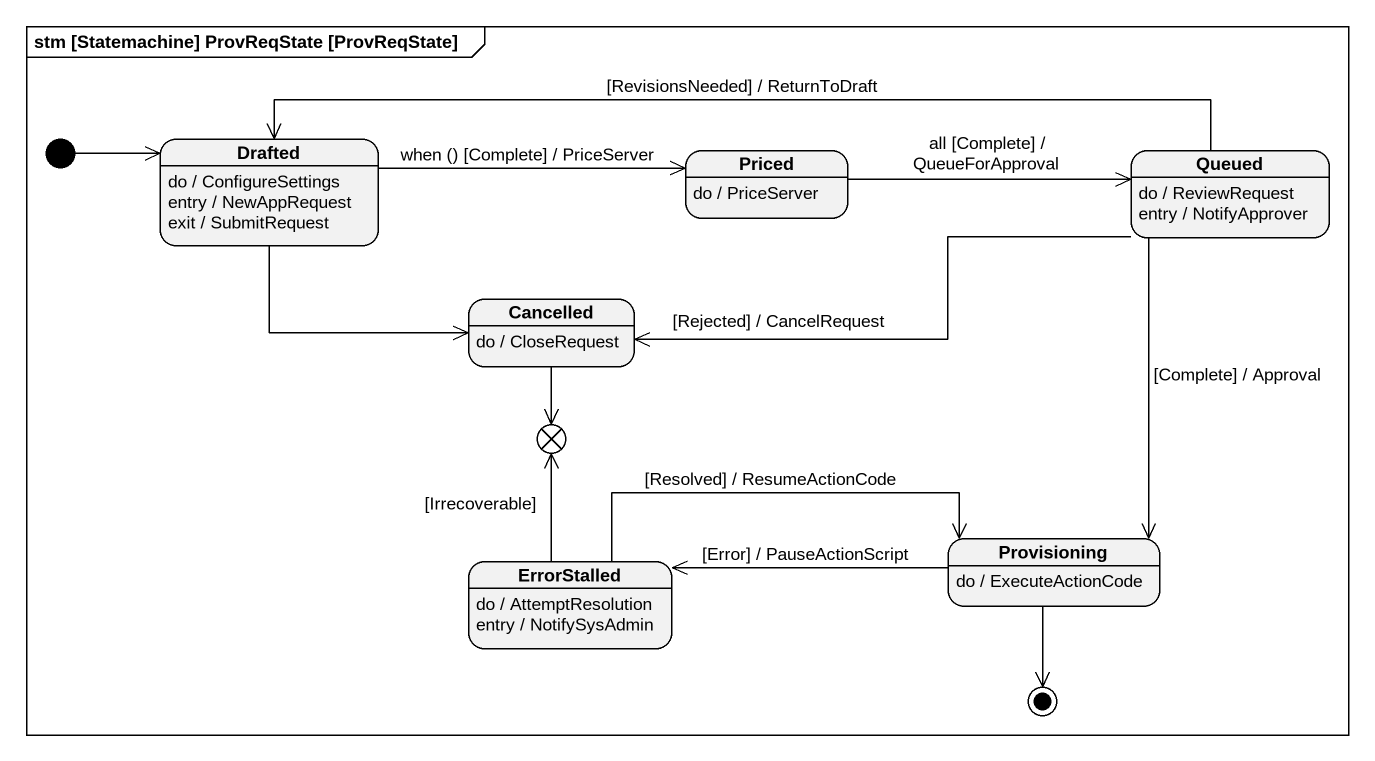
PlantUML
@startuml
mainframe stm [Statemachine] ProvReqState [ProvReqState]
hide empty description
state Drafted
Drafted : do / ConfigureSettings
Drafted : entry / NewAppRequest
Drafted : exit / SubmitRequest
state Priced
Priced : do / PriceServer
state Queued
Queued : do / ReviewRequest
Queued : entry / NotifyApprover
state Cancelled
Cancelled : do / CloseRequest
state flowfinal1 <<end>>
state ErrorStalled
ErrorStalled : do / AttemptResolution
ErrorStalled : entry / NotifySysAdmin
state Provisioning
Provisioning : do / ExecuteActionCode
[*] -right-> Drafted
Drafted -right-> Priced : when () [Complete] / PriceServer
Drafted -right-> Cancelled
Priced -right-> Queued : all [Complete] / QueueForApproval
Queued -left-> Drafted : [RevisionsNeeded] / ReturnToDraft
Queued -left-> Cancelled : [Rejected] / CancelRequest
Queued --> Provisioning : [Complete] / Approval
Cancelled --> flowfinal1
ErrorStalled -up-> flowfinal1 : [Irrecoverable]
ErrorStalled -right-> Provisioning : [Resolved] / ResumeActionCode
Provisioning -left-> ErrorStalled : [Error] / PauseActionScript
Provisioning --> [*]
@enduml
